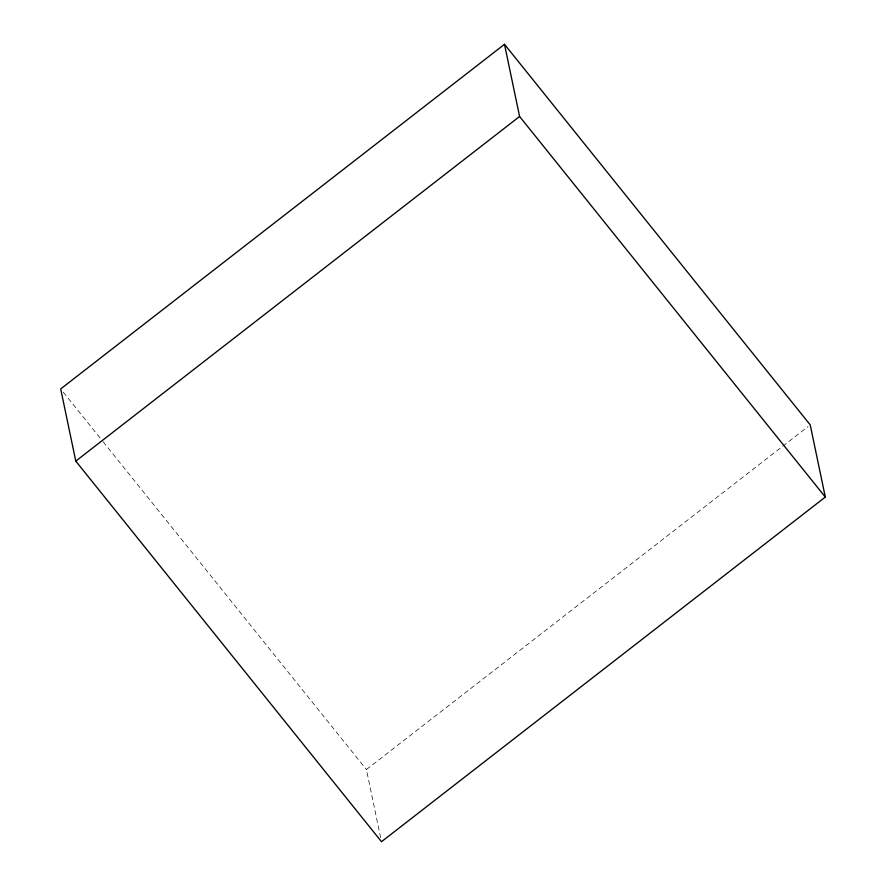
<?xml version="1.0" encoding="UTF-8"?>
<svg xmlns="http://www.w3.org/2000/svg" width="886" height="886" viewBox="0 0 886 886"><rect width="100%" height="100%" fill="white"/><g stroke="black" fill="none" stroke-linecap="round" stroke-linejoin="round"><path stroke-width="0.66" stroke-dasharray="4.43 3.32" d="M380.659 837.691L366.416 769.524L808.043 426.587M63.294 392.166L102.267 440.685M103.13 441.76L366.416 769.524"/><path stroke-width="1.33" d="M504.499 44.3L60.691 388.932L75.775 461.108L381.501 841.7L825.309 497.068L810.225 424.892L504.499 44.3L519.584 116.476L825.309 497.068M75.775 461.108L519.584 116.476"/></g></svg>
